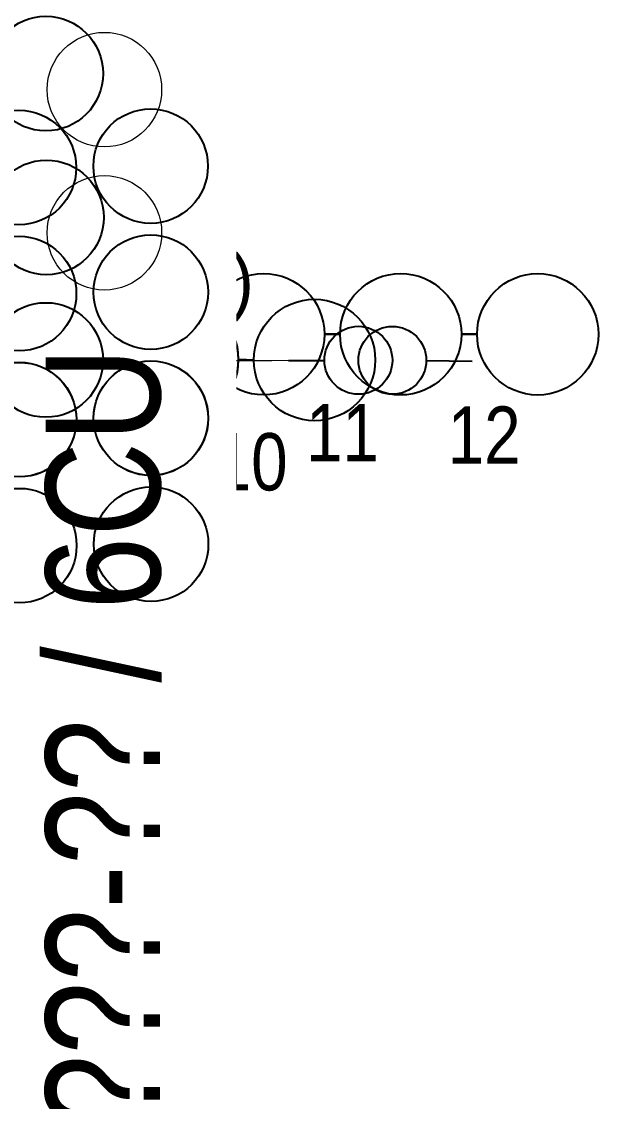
# Model space of a CAD drawing. Extents: x -24 to 1655, y -25 to 61.
# Drawn here: x 5.77 to 10.81, y -6.46 to 2.97 of the extents above; entities that cross this region are included whole.
import ezdxf
from ezdxf.enums import TextEntityAlignment as Align

# ---------------------------------------------------------------- set-up
doc = ezdxf.new("R2018")
doc.units = 0
doc.header["$MEASUREMENT"] = 0
doc.linetypes.add('DASHED', pattern=[0.75, 0.5, -0.25])
for name, color, linetype, lineweight in [('01 - Bestaande kabel', 125, 'Continuous', 0), ('Aansluiting LS K01', 120, 'DASHED', 0), ('Aansluiting LS K02', 52, 'DASHED', 0), ('Aansluiting LS K03', 5, 'DASHED', 0), ('Aansluiting LS K06', 30, 'DASHED', 0), ('Aansluiting LS K07', 252, 'DASHED', 0), ('Aansluiting LS K08', 244, 'DASHED', 0), ('Aansluiting LS K09', 104, 'DASHED', 0), ('Aansluiting LS K10', 1, 'DASHED', 0), ('Aansluiting LS K11', 190, 'DASHED', 0), ('Aansluiting LS K12', 201, 'DASHED', 0), ('AANSLUITKAST', 7, 'Continuous', 0), ('Knooppunt LS AM', 7, 'Continuous', 0)]:
    doc.layers.add(name, color=color, linetype=linetype, lineweight=lineweight)
doc.layers.add('01 - Diversen', color=7, linetype='Continuous')
doc.layers.add('PREVIEW_SOURCE', color=7, linetype='Continuous')
doc.layers.add('Aansluiting LS K04', color=3, linetype='DASHED', lineweight=0, true_color=0x00f000)
doc.layers.add('Aansluiting LS K05', color=6, linetype='DASHED', lineweight=0, true_color=0xeb00eb)
doc.styles.add('TECHBASE_ARIAL_NOVA_LIGHT', font='ArialNova-Light.ttf')

# ---------------------------------------------------------------- blocks, each defined once
blk = doc.blocks.new('TB_NIEUWE MOF__40955691265E_B54C1F3F_ANL1_TEXT1_H045')
h = blk.add_hatch(color=0)
h.dxf.hatch_style = 1
edge = h.paths.add_edge_path()
edge.add_arc((0, 0), 0.5, 0, 360)
at = {"layer": 'Knooppunt LS AM'}
blk.add_circle((0, 0), 0.5, dxfattribs=at)
at = {"style": 'TECHBASE_ARIAL_NOVA_LIGHT'}
blk.add_attdef('MOF_TEKST', text='', height=0.45, dxfattribs=at).set_placement((1.1767, 0.9333), align=Align.TOP_LEFT)
blk = doc.blocks.new('TB_RT 1-12 LS__40955691265E_2D0FA900_ANL1_RT_BACK1')
at = {"linetype": 'DASHED'}
blk.add_wipeout([(-24.5141, 8.1233), (3.176, 8.1233), (3.176, -7.5147), (-24.5141, -7.5147)], dxfattribs=at)
at = {"layer": 'Aansluiting LS K01', "linetype": 'Continuous'}
blk.add_circle((2.2629, -6.3625), 0.5, dxfattribs=at)
at = {"layer": 'Aansluiting LS K01', "style": 'TECHBASE_ARIAL_NOVA_LIGHT'}
blk.add_attdef('RT_01:', text='', height=1, dxfattribs=at).set_placement((1.2629, -6.8496), align=Align.RIGHT)
at = {"layer": 'Aansluiting LS K02', "style": 'TECHBASE_ARIAL_NOVA_LIGHT'}
blk.add_attdef('RT_02:', text='', height=1, dxfattribs=at).set_placement((1.2629, -5.5996), align=Align.RIGHT)
at = {"layer": 'Aansluiting LS K03', "style": 'TECHBASE_ARIAL_NOVA_LIGHT'}
blk.add_attdef('RT_03:', text='', height=1, dxfattribs=at).set_placement((1.2629, -4.3489), align=Align.RIGHT)
at = {"layer": 'Aansluiting LS K04', "style": 'TECHBASE_ARIAL_NOVA_LIGHT'}
blk.add_attdef('RT_04:', text='', height=1, dxfattribs=at).set_placement((1.2629, -3.0996), align=Align.RIGHT)
at = {"layer": 'Aansluiting LS K05', "style": 'TECHBASE_ARIAL_NOVA_LIGHT'}
blk.add_attdef('RT_05:', text='', height=1, dxfattribs=at).set_placement((1.2629, -1.8496), align=Align.RIGHT)
at = {"layer": 'Aansluiting LS K06', "style": 'TECHBASE_ARIAL_NOVA_LIGHT'}
blk.add_attdef('RT_06:', text='', height=1, dxfattribs=at).set_placement((1.2629, -0.5996), align=Align.RIGHT)
at = {"layer": 'Aansluiting LS K07', "style": 'TECHBASE_ARIAL_NOVA_LIGHT'}
blk.add_attdef('RT_07:', text='', height=1, dxfattribs=at).set_placement((1.2629, 0.6504), align=Align.RIGHT)
at = {"layer": 'Aansluiting LS K08', "style": 'TECHBASE_ARIAL_NOVA_LIGHT'}
blk.add_attdef('RT_08:', text='', height=1, dxfattribs=at).set_placement((1.2629, 1.9004), align=Align.RIGHT)
at = {"layer": 'Aansluiting LS K09', "style": 'TECHBASE_ARIAL_NOVA_LIGHT'}
blk.add_attdef('RT_09:', text='', height=1, dxfattribs=at).set_placement((1.2629, 3.1504), align=Align.RIGHT)
at = {"layer": 'Aansluiting LS K10', "style": 'TECHBASE_ARIAL_NOVA_LIGHT'}
blk.add_attdef('RT_10:', text='', height=1, dxfattribs=at).set_placement((1.2629, 4.4004), align=Align.RIGHT)
at = {"layer": 'Aansluiting LS K11', "style": 'TECHBASE_ARIAL_NOVA_LIGHT'}
blk.add_attdef('RT_11:', text='', height=1, dxfattribs=at).set_placement((1.2629, 5.6334), align=Align.RIGHT)
at = {"layer": 'Aansluiting LS K12', "style": 'TECHBASE_ARIAL_NOVA_LIGHT'}
blk.add_attdef('RT_12:', text='', height=1, dxfattribs=at).set_placement((1.2629, 6.8834), align=Align.RIGHT)
blk = doc.blocks.new('TB_LS Kast RT 1-8 L-R__40955691265E_1401D99F_ANL1')
at = {"layer": 'AANSLUITKAST'}
for points in [[(-4.5322, -0.4025), (-4.213, 0.0629)], [(-3.2293, -0.4017), (-2.9102, 0.064)], [(-1.9253, -0.4015), (-1.6062, 0.0643)], [(-0.6218, -0.401), (-0.301, 0.0638)], [(0.6736, -0.3965), (0.9994, 0.0665)], [(1.9851, -0.4), (2.3041, 0.0664)], [(3.2886, -0.3996), (3.6075, 0.0671)], [(4.5917, -0.3989), (4.9089, 0.0692)]]:
    blk.add_lwpolyline(points, dxfattribs=at)
for centre in [(-3.9132, 0.5), (-2.6088, 0.5), (-1.3044, 0.5), (0, 0.5), (1.3044, 0.5), (2.6088, 0.5), (3.9132, 0.5), (5.2176, 0.5), (-4.78, -0.871), (-3.4756, -0.871), (-2.1712, -0.871), (-0.8668, -0.871), (0.4376, -0.871), (1.742, -0.871), (3.0464, -0.871), (4.3508, -0.871)]:
    blk.add_circle(centre, 0.5, dxfattribs=at)
at = {"color": 7, "style": 'TECHBASE_ARIAL_NOVA_LIGHT'}
for tag, p in [('RI8', (-4.5662, -1.7632)), ('RI6', (-1.9574, -1.7632)), ('RI5', (-0.6529, -1.7632)), ('RI4', (0.6515, -1.7632)), ('RI3', (1.9559, -1.7632)), ('RI7', (-3.2618, -1.7632)), ('RI2', (3.2603, -1.7632)), ('RI1', (4.5647, -1.7632))]:
    blk.add_attdef(tag, text='', height=0.5, rotation=90, dxfattribs=at).set_placement(p, align=Align.RIGHT)
blk = doc.blocks.new('TB_12 RICHTINGEN LS REK__40955691265E_CB7427F3_ANL1')
at = {"color": 6, "const_width": 0.02}
for points in [[(6.1587, 0.2355), (6.0222, 0.2377)], [(7.3552, 0.2348), (7.2188, 0.2369)], [(8.5517, 0.236), (8.4153, 0.2381)], [(9.7482, 0.2358), (9.6118, 0.2379)]]:
    blk.add_lwpolyline(points, dxfattribs=at)
at = {"color": 6}
for centre in [(5.4922, 0.2377), (6.6887, 0.2369), (7.8852, 0.2361), (9.0817, 0.236), (10.2782, 0.2358)]:
    blk.add_circle(centre, 0.53, dxfattribs=at)
at = {"char_height": 0.5, "attachment_point": 3, "style": 'TECHBASE_ARIAL_NOVA_LIGHT'}
for s, insert in [('9', (6.311, -0.326)), ('10', (7.6195, -0.3782)), ('11', (8.8918, -0.3725)), ('12', (10.129, -0.3942))]:
    blk.add_mtext_dynamic_manual_height_columns(s, width=0.665188, gutter_width=2.5, heights=[0], dxfattribs=dict(at, insert=insert))
at = {"color": 6, "style": 'TECHBASE_ARIAL_NOVA_LIGHT'}
for tag, p in [('RI10', (8.118, 1.0193)), ('RI11', (9.3149, 1.0196)), ('RI12', (10.511, 1.019)), ('RI1', (-9.0567, 1.0486)), ('RI2', (-7.8619, 1.0523)), ('RI3', (-6.6637, 1.051)), ('RI4', (-5.4689, 1.0547)), ('RI5', (-4.2723, 1.0559)), ('RI6', (-3.0758, 1.0571)), ('RI8', (5.7254, 1.0213)), ('RI7', (4.5289, 1.0221)), ('RI9', (6.9219, 1.0206))]:
    blk.add_attdef(tag, p, '', height=0.5, rotation=90, dxfattribs=at)
blk = doc.blocks.new('TB_10 RICHTINGEN LS REK__40955691265E_9FDC15B1_ANL1')
at = {"color": 6, "const_width": 0.02}
for points in [[(6.6028, 0.0106), (6.4664, 0.0129)], [(7.7993, 0.0105), (7.6629, 0.0128)]]:
    blk.add_lwpolyline(points, dxfattribs=at)
at = {"color": 6}
for centre in [(5.9364, 0.0115), (7.1329, 0.0114), (8.3294, 0.0113)]:
    blk.add_circle(centre, 0.53, dxfattribs=at)
at = {"char_height": 0.5, "attachment_point": 3, "style": 'TECHBASE_ARIAL_NOVA_LIGHT'}
for s, width, insert in [('9', 0.615034, (6.822, -0.6314)), ('10', 0.665188, (8.0943, -0.6271))]:
    blk.add_mtext_dynamic_manual_height_columns(s, width=width, gutter_width=2.5, heights=[0], dxfattribs=dict(at, insert=insert))
at = {"color": 6, "style": 'TECHBASE_ARIAL_NOVA_LIGHT'}
for tag, p in [('RI10', (8.5177, 0.784)), ('RI1', (-8.657, 0.8132)), ('RI2', (-7.4622, 0.817)), ('RI3', (-6.264, 0.8156)), ('RI4', (-5.0692, 0.8194)), ('RI5', (-3.8727, 0.8206)), ('RI6', (3.7183, 0.8218)), ('RI7', (4.9286, 0.7868)), ('RI8', (6.1251, 0.786)), ('RI9', (7.3216, 0.7852))]:
    blk.add_attdef(tag, p, '', height=0.5, rotation=90, dxfattribs=at)
blk = doc.blocks.new('TB_8 RICHTINGEN LS REK__40955691265E_42F37574_ANL1')
at = {"color": 6, "const_width": 0.02}
blk.add_lwpolyline([(6.6028, 0.0178), (6.4664, 0.0199)], dxfattribs=at)
at = {"color": 6}
for centre in [(5.9363, 0.0179), (7.1329, 0.0192)]:
    blk.add_circle(centre, 0.53, dxfattribs=at)
at = {"insert": (6.8227, -0.624), "char_height": 0.5, "attachment_point": 3, "style": 'TECHBASE_ARIAL_NOVA_LIGHT'}
blk.add_mtext_dynamic_manual_height_columns('8', width=0.665188, gutter_width=2.5, heights=[0], dxfattribs=at)
at = {"color": 6, "style": 'TECHBASE_ARIAL_NOVA_LIGHT'}
for tag, p in [('RI5', (3.7532, 0.8313)), ('RI6', (4.9497, 0.8325)), ('RI8', (7.3215, 0.8317)), ('RI1', (-7.4605, 0.8048)), ('RI2', (-6.2657, 0.8085)), ('RI3', (-5.0675, 0.8072)), ('RI4', (-3.8727, 0.8109)), ('RI7', (6.125, 0.8325))]:
    blk.add_attdef(tag, p, '', height=0.5, rotation=90, dxfattribs=at)
blk = doc.blocks.new('TB_8 RICHTINGEN LS REK KLEIN__40955691265E_4B99F24F_ANL1')
at = {"color": 6, "const_width": 0.01}
blk.add_lwpolyline([(6.7375, 0.0019), (8.102, 0.0067)], dxfattribs=at)
at = {"color": 6}
for points in [[(8.102, 0.0067), (8.4156, 0.0078)], [(9.3051, 0.0079), (9.7051, 0.0024)]]:
    blk.add_lwpolyline(points, dxfattribs=at)
for centre, radius in [((8.7121, 0.0088), 0.2965), ((9.0086, 0.0085), 0.2965), ((7.0668, 0.0019), 0.1646)]:
    blk.add_circle(centre, radius, dxfattribs=at)
at = {"layer": '01 - Bestaande kabel', "color": 6}
for points in [[(7.0668, 0.1665), (7.0668, 0.2665)], [(5.2375, 0.0019), (6.7375, 0.0019)]]:
    blk.add_lwpolyline(points, dxfattribs=at)
at = {"color": 6, "style": 'TECHBASE_ARIAL_NOVA_LIGHT'}
for tag, p in [('RI1', (-3.8847, 0.7775)), ('RI2', (-2.6899, 0.7812)), ('RI3', (-1.4917, 0.7799)), ('RI4', (-0.2969, 0.7836)), ('RI5', (0.9287, 0.804)), ('RI6', (2.1252, 0.8052)), ('RI7', (3.3005, 0.8052)), ('RI8', (4.497, 0.8044))]:
    blk.add_attdef(tag, p, '', height=0.5, rotation=90, dxfattribs=at)
blk = doc.blocks.new('TB_RT 1-12 OV__40955691265E_7A08A9BD_ANL1_RT_BACK1')
at = {"linetype": 'DASHED'}
blk.add_wipeout([(-21.9054, 7.9919), (5.7847, 7.9919), (5.7847, -7.6461), (-21.9054, -7.6461)], dxfattribs=at)
at = {"layer": 'Aansluiting LS K01', "linetype": 'Continuous'}
for centre in [(1.1216, -6.4939), (2.3716, -6.4939)]:
    blk.add_circle(centre, 0.5, dxfattribs=at)
at = {"layer": 'Aansluiting LS K01', "style": 'TECHBASE_ARIAL_NOVA_LIGHT'}
blk.add_attdef('RT_01:', text='', height=1, dxfattribs=at).set_placement((0.1216, -6.9809), align=Align.RIGHT)
at = {"layer": 'Aansluiting LS K02', "style": 'TECHBASE_ARIAL_NOVA_LIGHT'}
blk.add_attdef('RT_02:', text='', height=1, dxfattribs=at).set_placement((0.1216, -5.7309), align=Align.RIGHT)
at = {"layer": 'Aansluiting LS K03', "style": 'TECHBASE_ARIAL_NOVA_LIGHT'}
blk.add_attdef('RT_03:', text='', height=1, dxfattribs=at).set_placement((0.1216, -4.4803), align=Align.RIGHT)
at = {"layer": 'Aansluiting LS K04', "style": 'TECHBASE_ARIAL_NOVA_LIGHT'}
blk.add_attdef('RT_04:', text='', height=1, dxfattribs=at).set_placement((0.1216, -3.2309), align=Align.RIGHT)
at = {"layer": 'Aansluiting LS K05', "style": 'TECHBASE_ARIAL_NOVA_LIGHT'}
blk.add_attdef('RT_05:', text='', height=1, dxfattribs=at).set_placement((0.1216, -1.9809), align=Align.RIGHT)
at = {"layer": 'Aansluiting LS K06', "style": 'TECHBASE_ARIAL_NOVA_LIGHT'}
blk.add_attdef('RT_06:', text='', height=1, dxfattribs=at).set_placement((0.1216, -0.7309), align=Align.RIGHT)
at = {"layer": 'Aansluiting LS K07', "style": 'TECHBASE_ARIAL_NOVA_LIGHT'}
blk.add_attdef('RT_07:', text='', height=1, dxfattribs=at).set_placement((0.1216, 0.5191), align=Align.RIGHT)
at = {"layer": 'Aansluiting LS K08', "style": 'TECHBASE_ARIAL_NOVA_LIGHT'}
blk.add_attdef('RT_08:', text='', height=1, dxfattribs=at).set_placement((0.1216, 1.7691), align=Align.RIGHT)
at = {"layer": 'Aansluiting LS K09', "style": 'TECHBASE_ARIAL_NOVA_LIGHT'}
blk.add_attdef('RT_09:', text='', height=1, dxfattribs=at).set_placement((0.1216, 3.0191), align=Align.RIGHT)
at = {"layer": 'Aansluiting LS K10', "style": 'TECHBASE_ARIAL_NOVA_LIGHT'}
blk.add_attdef('RT_10:', text='', height=1, dxfattribs=at).set_placement((0.1216, 4.2691), align=Align.RIGHT)
at = {"layer": 'Aansluiting LS K11', "style": 'TECHBASE_ARIAL_NOVA_LIGHT'}
blk.add_attdef('RT_11:', text='', height=1, dxfattribs=at).set_placement((0.1216, 5.502), align=Align.RIGHT)
at = {"layer": 'Aansluiting LS K12', "style": 'TECHBASE_ARIAL_NOVA_LIGHT'}
blk.add_attdef('RT_12:', text='', height=1, dxfattribs=at).set_placement((0.1216, 6.752), align=Align.RIGHT)
blk = doc.blocks.new('TB_OV Kast 1-6__40955691265E_6CB8602A_ANL1')
for centre in [(0, 0), (1.2448, -0.0054), (2.5, 0), (3.7447, -0.0053), (0.0023, -1.1965), (1.2471, -1.2019), (2.5023, -1.1965), (3.747, -1.2018), (0.0046, -2.393), (1.2494, -2.3984), (2.5046, -2.393), (3.7493, -2.3983), (0.0069, -3.5895), (1.2517, -3.5949), (2.5069, -3.5895), (3.7516, -3.5948), (0.0093, -4.786), (1.254, -4.7914), (2.5093, -4.786), (3.7539, -4.7913), (0.0116, -5.9825), (1.2563, -5.9879), (2.5116, -5.9825), (3.7563, -5.9878)]:
    blk.add_circle(centre, 0.5)
at = {"color": 7, "style": 'TECHBASE_ARIAL_NOVA_LIGHT'}
for tag, p in [('RI6', (-1.1279, -0.2262)), ('RI5', (-1.1256, -1.4227)), ('RI4', (-1.1233, -2.6192)), ('RI3', (-1.1209, -3.8157)), ('RI2', (-1.1186, -5.0122)), ('RI1', (-1.1186, -6.2087))]:
    blk.add_attdef(tag, text='', height=0.5, dxfattribs=at).set_placement(p, align=Align.RIGHT)
blk = doc.blocks.new('TB_12 RICHTINGEN REK OV REVERSE__40955691265E_A5609E9E_ANL1')
at = {"layer": '01 - Diversen', "color": 6}
for centre in [(5.7476, 1.6915), (6.8978, 1.7039), (5.7488, 0.5913), (6.899, 0.6037), (6.8996, -0.497), (6.9002, -0.4965), (5.7494, -0.5094), (5.75, -0.5089), (5.7512, -1.6091), (6.9014, -1.5967)]:
    blk.add_circle(centre, 0.5, dxfattribs=at)
at = {"color": 7, "style": 'TECHBASE_ARIAL_NOVA_LIGHT'}
for tag, p in [('RI10', (4.3756, 2.5002)), ('RI11', (5.5527, 2.5006)), ('RI12', (6.6915, 2.4999)), ('RI1', (-6.0074, 2.4988)), ('RI2', (-4.8126, 2.5025)), ('RI3', (-3.6843, 2.5012)), ('RI4', (-2.5149, 2.5049)), ('RI5', (-1.3947, 2.5061)), ('RI6', (-0.1982, 2.5073)), ('RI7', (0.8781, 2.4967)), ('RI8', (2.0428, 2.5086)), ('RI9', (3.2266, 2.4888))]:
    blk.add_attdef(tag, text='', height=0.5, rotation=270, dxfattribs=at).set_placement(p, align=Align.RIGHT)

msp = doc.modelspace()

# ---------------------------------------------------------------- block references
at = {"layer": 'PREVIEW_SOURCE'}
ref = msp.add_blockref('TB_NIEUWE MOF__40955691265E_B54C1F3F_ANL1_TEXT1_H045', (0, 0), dxfattribs=at)
lines = msp.add_mtext('EM 150Al (was ????-??)', dxfattribs={"layer": '0', "insert": (1.1767, 0.9333), "char_height": 0.45, "attachment_point": 1, "style": 'TECHBASE_ARIAL_NOVA_LIGHT', "bg_fill": 3, "box_fill_scale": 1.5, "bg_fill_color": 256, "bg_fill_transparency": 0})
ref.add_attrib('MOF_TEKST', '', (1.1767, 0.9333)).embed_mtext(lines)

# ---------------------------------------------------------------- next in the draw order: block references
ref = msp.add_blockref('TB_RT 1-12 LS__40955691265E_2D0FA900_ANL1_RT_BACK1', (0, 0), dxfattribs=dict(at, rotation=90.00000000000003))
ref.add_attrib('RT_01:', 'RT 01: 80A Tamp / ????-?? / 150AL', dxfattribs={"layer": 'Aansluiting LS K01', "height": 1, "rotation": 90, "style": 'TECHBASE_ARIAL_NOVA_LIGHT'}).set_placement((6.8496, 1.2629), align=Align.RIGHT)

# ---------------------------------------------------------------- next in the draw order: block references
for name in ['TB_12 RICHTINGEN LS REK__40955691265E_CB7427F3_ANL1', 'TB_10 RICHTINGEN LS REK__40955691265E_9FDC15B1_ANL1', 'TB_8 RICHTINGEN LS REK__40955691265E_42F37574_ANL1', 'TB_LS Kast RT 1-8 L-R__40955691265E_1401D99F_ANL1', 'TB_8 RICHTINGEN LS REK KLEIN__40955691265E_4B99F24F_ANL1']:
    msp.add_blockref(name, (0, 0), dxfattribs=at)

# ---------------------------------------------------------------- next in the draw order: block references
ref = msp.add_blockref('TB_RT 1-12 OV__40955691265E_7A08A9BD_ANL1_RT_BACK1', (0, 0), dxfattribs=dict(at, rotation=90.00000000000003))
ref.add_attrib('RT_01:', 'RT 01: 6A Tamp / ????-?? / 6CU', dxfattribs={"layer": 'Aansluiting LS K01', "height": 1, "rotation": 90, "style": 'TECHBASE_ARIAL_NOVA_LIGHT'}).set_placement((6.9809, 0.1216), align=Align.RIGHT)

# ---------------------------------------------------------------- next in the draw order: block references
msp.add_blockref('TB_12 RICHTINGEN REK OV REVERSE__40955691265E_A5609E9E_ANL1', (0, 0), dxfattribs=at)
at = {"layer": 'PREVIEW_SOURCE', "rotation": 90.00000000000003}
msp.add_blockref('TB_OV Kast 1-6__40955691265E_6CB8602A_ANL1', (0, 0), dxfattribs=at)

doc.saveas('drawing.dxf')
